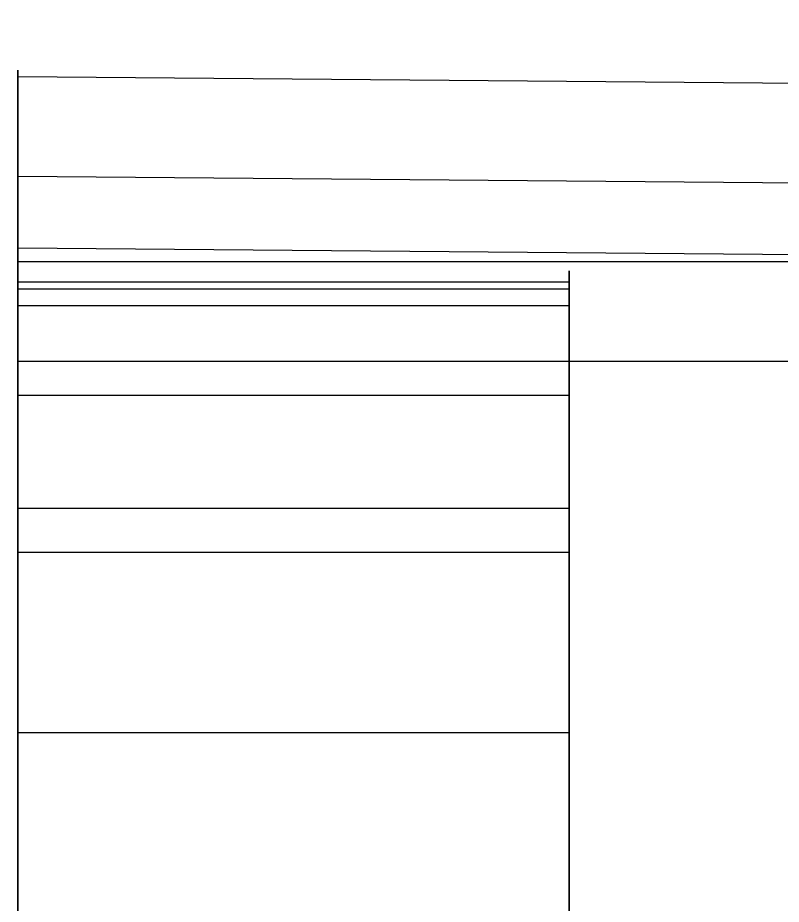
# Model space of a CAD drawing. Extents: x 0 to 702, y -13 to 12.
# Drawn here: x 0 to 4.91, y 6.06 to 11.77 of the extents above; entities that cross this region are included whole.
import ezdxf

# ---------------------------------------------------------------- set-up
doc = ezdxf.new("R2010")
doc.units = 0
doc.layers.get('0').update_dxf_attribs({"linetype": 'CONTINUOUS'})

# ---------------------------------------------------------------- blocks, each defined once
blk = doc.blocks.new('*U3')
for p, q in [((3.55, 10.068, 12.5685), (0, 10.068, 12.5685)), ((3.55, 10.0243, 10.2923), (0, 10.0243, 10.2923)), ((3.55, 10.0243, 10.2923), (0, 10.0243, 10.2923)), ((3.55, 9.9171, 9.5982), (0, 9.9171, 9.5982)), ((3.55, 9.9171, 9.5982), (0, 9.9171, 9.5982)), ((3.55, 9.3387, 17.3933), (0, 9.3387, 17.3933)), ((3.55, 8.611, 19.5796), (0, 8.611, 19.5796)), ((3.55, 8.611, 19.5796), (0, 8.611, 19.5796)), ((3.55, 8.3288, 20.1481), (0, 8.3288, 20.1481)), ((3.55, 8.3288, 20.1481), (0, 8.3288, 20.1481)), ((3.55, 7.1679, 3.5336), (0, 7.1679, 3.5336))]:
    blk.add_line(p, q)
at = {"extrusion": (0, 0.988768, 0.149458)}
for p, q in [((0, 10.068, 12.5685), (0, 9.3387, 17.3933)), ((3.55, 10.068, 12.5685), (0, 10.068, 12.5685)), ((3.55, 10.068, 12.5685), (3.55, 9.3387, 17.3933)), ((3.55, 9.3387, 17.3933), (0, 9.3387, 17.3933))]:
    blk.add_line(p, q, dxfattribs=at)
at = {"extrusion": (-1, 0, 0)}
for p, q in [((0, 10.068, 12.5685), (0, 9.3387, 17.3933)), ((0, -4.662, 1.7454), (0, 7.1679, 3.5336))]:
    blk.add_line(p, q, dxfattribs=at)
at = {"extrusion": (1, 0, 0)}
for p, q in [((3.55, 10.068, 12.5685), (3.55, 9.3387, 17.3933)), ((3.55, -4.662, 1.7454), (3.55, 7.1679, 3.5336))]:
    blk.add_line(p, q, dxfattribs=at)
at = {"extrusion": (0, 0.149458, -0.988768)}
for p, q in [((0, -4.662, 1.7454), (0, 7.1679, 3.5336)), ((3.55, 7.1679, 3.5336), (0, 7.1679, 3.5336)), ((3.55, -4.662, 1.7454), (3.55, 7.1679, 3.5336))]:
    blk.add_line(p, q, dxfattribs=at)
at = {"extrusion": (1, 0, 0)}
for centre, radius, start, end in [((3.3839, 11.5582), 6.76, 349.20724, 8.59552), ((3.3839, 11.5582, 3.55), 6.76, 349.20724, 8.59552), ((3.3839, 11.5582, 3.55), 6.76, 349.20724, 8.59552), ((19.8474, 8.4197, 3.55), 10, 169.20724, 173.232), ((-1.0062, 10.8946), 11, 317.99609, 353.232), ((-1.0062, 10.8946, 3.55), 11, 317.99609, 353.232), ((-1.0062, 10.8946, 3.55), 11, 317.99609, 353.232), ((2.6546, 16.3829), 6.76, 8.59552, 28.22135), ((2.6546, 16.3829, 3.55), 6.76, 8.59552, 28.22135), ((2.6546, 16.3829, 3.55), 6.76, 8.59552, 28.22135), ((17.4223, 24.3084, 3.55), 10, 204.58395, 208.22135), ((-0.7647, 15.9879), 10, 24.58395, 172.60709), ((-0.7647, 15.9879, 3.55), 10, 24.58395, 172.60709), ((-0.7647, 15.9879, 3.55), 10, 24.58395, 172.60709)]:
    blk.add_arc(centre, radius, start, end, dxfattribs=at)
at = {"extrusion": (-1, 0, 0)}
for centre, radius, start, end in [((-3.3839, 11.5582), 6.76, 171.40448, 190.79276), ((-19.8474, 8.4197), 10, 6.768, 10.79276), ((-19.8474, 8.4197), 10, 6.768, 10.79276), ((-19.8474, 8.4197, -3.55), 10, 6.768, 10.79276), ((1.0062, 10.8946), 11, 186.768, 222.00391), ((-2.6546, 16.3829), 6.76, 151.77865, 171.40448), ((-17.4223, 24.3084), 10, 331.77865, 335.41605), ((-17.4223, 24.3084), 10, 331.77865, 335.41605), ((-17.4223, 24.3084, -3.55), 10, 331.77865, 335.41605), ((0.7647, 15.9879), 10, 7.39291, 155.41605)]:
    blk.add_arc(centre, radius, start, end, dxfattribs=at)
blk = doc.blocks.new('*U5')
for p, q in [((8.366641, 11.31923, 10.563636), (0, 11.391897, 10.570761)), ((10.09981, 10.662324, 17.10829), (0, 10.750043, 17.116891)), ((59.71309, 9.790029, 19.255103), (0, 10.287833, 19.409199)), ((59.71309, 9.790029, 19.255103), (0, 10.287833, 19.409199)), ((7.561299, 10.199481, 10.453844), (0, 10.199481, 10.453844)), ((9.438057, 9.557628, 16.999973), (0, 9.557628, 16.999973))]:
    blk.add_line(p, q)
at = {"extrusion": (0.008727, 0.99519, 0.097579)}
for p, q in [((0, 10.750043, 17.116891), (0, 11.391897, 10.570761)), ((8.366641, 11.31923, 10.563636), (0, 11.391897, 10.570761)), ((10.09981, 10.662324, 17.10829), (0, 10.750043, 17.116891))]:
    blk.add_line(p, q, dxfattribs=at)
at = {"extrusion": (-1, 0, 0)}
for p, q in [((0, 10.750043, 17.116891), (0, 11.391897, 10.570761)), ((0, 9.557628, 16.999973), (0, 10.199481, 10.453844))]:
    blk.add_line(p, q, dxfattribs=at)
at = {"extrusion": (0, -0.995227, -0.097583)}
for p, q in [((0, 9.557628, 16.999973), (0, 10.199481, 10.453844)), ((7.561299, 10.199481, 10.453844), (0, 10.199481, 10.453844)), ((9.438057, 9.557628, 16.999973), (0, 9.557628, 16.999973))]:
    blk.add_line(p, q, dxfattribs=at)
at = {"extrusion": (-1, 0, 0)}
for centre, radius, start, end in [((-2.43485, 9.692515), 9, 174.4, 246.2262169), ((-2.43485, 9.692515), 9, 174.4, 246.2262169), ((0.764738, 15.987856), 11.57, 162.8, 174.4), ((0.764738, 15.987856), 11.57, 162.8, 174.4), ((-2.43485, 9.692515), 7.801867, 174.4, 246.2262169), ((-2.43485, 9.692515), 7.801867, 174.4, 246.2262169), ((0.764738, 15.987856), 11.57, 348.4, 162.8), ((0.764738, 15.987856), 11.57, 348.4, 162.8), ((0.764738, 15.987856), 10.371867, 348.4, 174.4), ((0.764738, 15.987856), 10.371867, 348.4, 174.4)]:
    blk.add_arc(centre, radius, start, end, dxfattribs=at)

msp = doc.modelspace()

# ---------------------------------------------------------------- block references
for name in ['*U5', '*U3']:
    msp.add_blockref(name, (0, 0))

doc.saveas('drawing.dxf')
